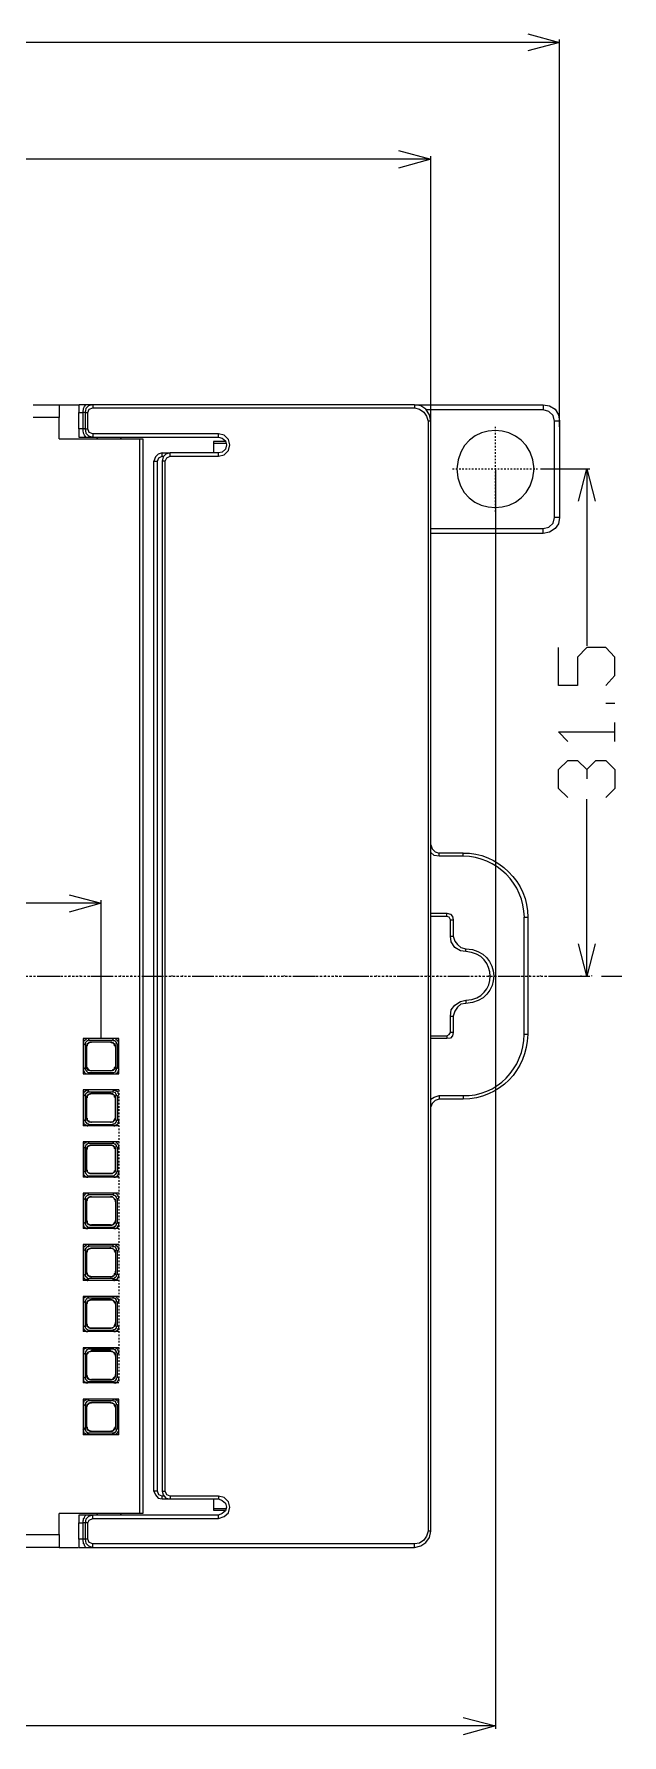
# Model space of a CAD drawing. Header units: millimetres. Extents: x 119 to 713, y -184 to 236.
# Drawn here: x 376.8 to 413.4, y 7.6 to 113.4 of the extents above; entities that cross this region are included whole.
import ezdxf

# ---------------------------------------------------------------- set-up
doc = ezdxf.new("R2010")
doc.units = ezdxf.units.MM
doc.linetypes.add('PDF_IMPORT', pattern=[1, 0.8, -0.2])
doc.layers.add('PDF_几何图形', color=7, linetype='Continuous', true_color=0x231f20)

msp = doc.modelspace()

# ---------------------------------------------------------------- linework, layer by layer
at = {"layer": 'PDF_几何图形', "color": 7, "lineweight": -3}
for points in [[(407.53, 113.36), (409.5, 112.83), (407.53, 112.31)], [(407.53, 112.83), (368.49, 112.83)], [(409.5, 112.83), (407.53, 112.83)], [(409.5, 88.94), (409.5, 113.01)], [(399.5, 106.11), (401.51, 105.58), (399.5, 105.01)], [(401.51, 88.2), (401.51, 105.76)], [(399.5, 105.58), (364.21, 105.58)], [(401.51, 105.58), (399.5, 105.58)], [(376.79, 90.3), (378.4, 90.3), (378.4, 89.51)], [(378.4, 90.3), (379.58, 90.3)], [(379.63, 90.3), (379.63, 89.82)], [(380.06, 90.3), (379.63, 90.3)], [(379.89, 89.82), (379.89, 89.95), (379.93, 89.99), (379.93, 90.08), (379.98, 90.21), (380.06, 90.3)], [(380.5, 90.3), (380.24, 90.25), (380.06, 90.08), (380.02, 89.82)], [(380.5, 90.3), (380.06, 90.3)], [(380.19, 89.82), (380.28, 90.04), (380.5, 90.12)], [(400.5, 90.3), (380.5, 90.3), (380.5, 90.12), (400.5, 90.12)], [(400.5, 90.3), (400.5, 90.12)], [(400.5, 90.3), (408.49, 90.3)], [(401.51, 89.29), (401.42, 89.69), (401.2, 90.04), (400.89, 90.25), (400.5, 90.3)], [(400.5, 90.12), (400.81, 90.04), (401.07, 89.86), (401.24, 89.6), (401.33, 89.29)], [(408.49, 90.3), (408.49, 89.99), (401.24, 89.99)], [(408.49, 90.3), (408.89, 90.25), (409.24, 90.04), (409.45, 89.69), (409.5, 89.29)], [(409.19, 89.29), (409.1, 89.64), (408.84, 89.9), (408.49, 89.99)], [(378.4, 89.51), (376.79, 89.51)], [(378.4, 88.2), (378.4, 89.51)], [(379.63, 88.81), (379.63, 89.82), (379.89, 89.82)], [(379.89, 88.81), (379.63, 88.81)], [(379.63, 88.81), (379.63, 88.29), (380.06, 88.29)], [(380.02, 89.82), (379.89, 89.82)], [(379.89, 88.81), (379.89, 89.82)], [(380.02, 88.81), (379.89, 88.81)], [(380.06, 88.29), (379.98, 88.42), (379.93, 88.55), (379.93, 88.59), (379.89, 88.68), (379.89, 88.81)], [(380.02, 89.82), (380.19, 89.82)], [(380.02, 89.82), (380.02, 88.81)], [(380.02, 88.81), (380.19, 88.81)], [(380.02, 88.81), (380.06, 88.55), (380.24, 88.38), (380.5, 88.29)], [(380.19, 88.81), (380.19, 89.82)], [(380.5, 88.51), (380.28, 88.59), (380.19, 88.81)], [(401.33, 89.29), (401.33, 20.29)], [(401.51, 89.29), (401.33, 89.29)], [(401.51, 20.29), (401.51, 89.29)], [(409.19, 83.31), (409.19, 89.29)], [(409.5, 89.29), (409.19, 89.29)], [(409.5, 89.29), (409.5, 83.31)], [(378.4, 88.2), (383.43, 88.2)], [(380.06, 88.29), (380.5, 88.29)], [(380.5, 88.51), (380.5, 88.29), (388.32, 88.29)], [(388.32, 88.51), (380.5, 88.51)], [(380.76, 88.29), (380.76, 88.2)], [(380.76, 88.2), (380.76, 88.29)], [(382.25, 88.2), (382.25, 88.29)], [(382.25, 88.29), (382.25, 88.2)], [(383.6, 88.2), (383.6, 87.59)], [(388.75, 88.03), (388.01, 88.03), (388.01, 87.33)], [(388.8, 87.9), (388.01, 87.9)], [(388.32, 88.29), (388.32, 88.51)], [(388.32, 87.11), (388.67, 87.2), (388.93, 87.46), (389.02, 87.81), (388.93, 88.16), (388.67, 88.42), (388.32, 88.51)], [(388.32, 88.29), (388.54, 88.24), (388.75, 88.07), (388.8, 87.81), (388.75, 87.55), (388.54, 87.37), (388.32, 87.33)], [(384.82, 87.33), (384.56, 87.24), (384.39, 87.07), (384.3, 86.8)], [(384.52, 22.78), (384.3, 22.78), (384.3, 86.8), (384.52, 86.8)], [(384.52, 86.8), (384.61, 87.02), (384.82, 87.11)], [(384.52, 22.78), (384.52, 86.8)], [(384.82, 87.11), (384.82, 87.33), (385.3, 87.33)], [(385.3, 87.33), (385.04, 87.24), (384.87, 87.07), (384.82, 86.8)], [(384.82, 87.11), (384.91, 87.11)], [(385, 86.8), (384.82, 86.8)], [(384.82, 22.78), (385, 22.78), (385, 86.8)], [(384.82, 86.8), (384.82, 22.78)], [(385, 86.8), (385.09, 87.02), (385.3, 87.11)], [(388.32, 87.33), (385.3, 87.33)], [(385.3, 87.11), (385.3, 87.33)], [(385.3, 87.11), (388.32, 87.11)], [(388.32, 87.11), (388.32, 87.33)], [(405.52, 86.24), (405.52, 8.02)], [(408.32, 86.32), (411.38, 86.32)], [(410.68, 84.31), (411.2, 86.32), (411.72, 84.31)], [(411.2, 86.32), (411.2, 84.31)], [(411.2, 84.31), (411.2, 75.32)], [(401.51, 82.61), (408.49, 82.61)], [(408.49, 82.61), (408.84, 82.7), (409.1, 82.96), (409.19, 83.31)], [(409.5, 83.31), (409.45, 82.92), (409.24, 82.61), (408.89, 82.39), (408.49, 82.31)], [(408.49, 82.31), (408.49, 82.61)], [(409.5, 83.31), (409.19, 83.31)], [(408.49, 82.31), (401.51, 82.31)], [(412.38, 72.87), (412.95, 73.48), (412.95, 74.62), (412.38, 75.23), (411.2, 75.23), (410.63, 74.62), (410.63, 72.87), (409.45, 72.87), (409.45, 75.23)], [(412.95, 71.74), (412.38, 71.74)], [(410.02, 69.38), (409.45, 69.99), (412.95, 69.99)], [(412.95, 69.38), (412.95, 70.56)], [(410.02, 65.89), (409.45, 66.45), (409.45, 67.63), (410.02, 68.2), (410.63, 68.2), (411.2, 67.63), (411.2, 67.06)], [(411.2, 67.63), (411.77, 68.2), (412.38, 68.2), (412.95, 67.63), (412.95, 66.45), (412.38, 65.89)], [(411.2, 56.8), (411.2, 65.8)], [(401.51, 62.96), (401.59, 62.7), (401.77, 62.52), (402.03, 62.44)], [(402.03, 62.26), (401.72, 62.3), (401.51, 62.48)], [(402.03, 62.26), (402.03, 62.43)], [(403.51, 62.26), (403.51, 62.43), (402.03, 62.43)], [(403.51, 62.26), (402.03, 62.26)], [(379.02, 59.34), (364.52, 59.34)], [(379.02, 59.86), (381.02, 59.34), (379.02, 58.77)], [(381.02, 59.34), (379.02, 59.34)], [(381.02, 50.95), (381.02, 59.51)], [(401.51, 58.72), (402.51, 58.72)], [(402.51, 58.51), (401.51, 58.51)], [(402.51, 58.51), (402.51, 58.72)], [(402.51, 58.72), (402.73, 58.64), (402.86, 58.51), (402.9, 58.29)], [(402.73, 58.29), (402.64, 58.46), (402.51, 58.51)], [(402.73, 57.28), (402.73, 58.29), (402.9, 58.29), (402.9, 57.28)], [(407.31, 51.17), (407.31, 58.46)], [(407.31, 58.46), (407.53, 58.46), (407.53, 51.17), (407.31, 51.17)], [(402.73, 57.28), (402.9, 57.28)], [(403.69, 56.32), (403.34, 56.37), (402.99, 56.58), (402.77, 56.93), (402.73, 57.28)], [(402.9, 57.28), (402.99, 56.98), (403.17, 56.76), (403.38, 56.58), (403.69, 56.5)], [(403.69, 56.32), (403.69, 56.5)], [(411.72, 56.8), (411.2, 54.79), (410.68, 56.8)], [(411.2, 54.79), (411.2, 56.8)], [(377.18, 54.79), (378.45, 54.79)], [(379.1, 54.79), (379.1, 54.84)], [(379.71, 54.79), (379.71, 54.84)], [(380.37, 54.79), (381.64, 54.79)], [(382.25, 54.79), (382.25, 54.84)], [(382.9, 54.79), (382.9, 54.84)], [(383.56, 54.79), (384.82, 54.79)], [(385.44, 54.79), (385.44, 54.84)], [(386.09, 54.79), (386.09, 54.84)], [(386.7, 54.79), (387.97, 54.79)], [(388.62, 54.79), (388.62, 54.84)], [(389.23, 54.79), (389.23, 54.84)], [(389.89, 54.79), (391.16, 54.79)], [(391.81, 54.79), (391.81, 54.84)], [(392.42, 54.79), (392.42, 54.84)], [(393.08, 54.79), (394.34, 54.79)], [(394.96, 54.79), (394.96, 54.84)], [(395.61, 54.79), (395.61, 54.84)], [(396.22, 54.79), (397.53, 54.79)], [(398.14, 54.79), (398.14, 54.84)], [(398.8, 54.79), (398.8, 54.84)], [(399.41, 54.79), (400.68, 54.79)], [(401.33, 54.79), (401.33, 54.84)], [(401.94, 54.79), (401.94, 54.84)], [(402.6, 54.79), (403.86, 54.79)], [(404.52, 54.79), (404.52, 54.84)], [(405.13, 54.79), (405.13, 54.84)], [(405.79, 54.79), (407.05, 54.79)], [(407.66, 54.79), (407.66, 54.84)], [(408.32, 54.79), (408.32, 54.84)], [(408.93, 54.79), (410.2, 54.79)], [(409.02, 54.79), (411.38, 54.79)], [(410.85, 54.79), (410.85, 54.84)], [(411.51, 54.79), (411.51, 54.84)], [(412.12, 54.79), (413.38, 54.79)], [(402.73, 52.3), (402.77, 52.7), (402.99, 53), (403.34, 53.22), (403.69, 53.31)], [(403.69, 53.09), (403.38, 53.05), (403.17, 52.87), (402.99, 52.61), (402.9, 52.3)], [(403.69, 53.31), (403.69, 53.09)], [(382.12, 50.91), (379.89, 50.91)], [(379.89, 50.91), (379.89, 48.72)], [(379.89, 48.72), (382.12, 48.72), (382.12, 50.91)], [(380.19, 50.91), (380.11, 50.91), (380.02, 50.82), (379.98, 50.82), (379.98, 50.78), (379.93, 50.78), (379.93, 50.69), (379.89, 50.64), (379.89, 50.6)], [(380.28, 50.82), (380.24, 50.82), (380.19, 50.78), (380.15, 50.78), (380.11, 50.73)], [(380.19, 50.91), (380.28, 50.82), (381.72, 50.82)], [(381.72, 50.82), (381.81, 50.91)], [(382.03, 50.51), (382.03, 50.56), (381.98, 50.56), (381.98, 50.69), (381.94, 50.69), (381.94, 50.73), (381.9, 50.73), (381.85, 50.78), (381.81, 50.78), (381.77, 50.82), (381.72, 50.82)], [(382.12, 50.6), (382.12, 50.69), (382.07, 50.69), (382.07, 50.78), (382.03, 50.78), (382.03, 50.82), (381.98, 50.82), (381.98, 50.86), (381.94, 50.86), (381.9, 50.91), (381.81, 50.91)], [(401.51, 51.08), (402.51, 51.08), (402.51, 50.91)], [(402.51, 50.91), (401.51, 50.91)], [(402.9, 51.3), (402.86, 51.08), (402.73, 50.95), (402.51, 50.91)], [(402.51, 51.08), (402.64, 51.17), (402.73, 51.3)], [(380.02, 50.51), (379.89, 50.6)], [(380.02, 50.51), (380.02, 49.12)], [(380.11, 50.38), (380.11, 50.43)], [(380.11, 50.38), (380.11, 49.2)], [(380.11, 49.2), (380.11, 50.38)], [(380.41, 50.69), (380.41, 50.73)], [(381.59, 50.69), (380.41, 50.69)], [(381.59, 50.69), (380.41, 50.69)], [(381.9, 50.38), (381.9, 50.47), (381.85, 50.47), (381.85, 50.56), (381.81, 50.56), (381.81, 50.6), (381.77, 50.6), (381.77, 50.64), (381.72, 50.64), (381.68, 50.69), (381.59, 50.69)], [(381.59, 50.69), (381.72, 50.69), (381.77, 50.64), (381.81, 50.64), (381.81, 50.6), (381.85, 50.6), (381.85, 50.56), (381.9, 50.51), (381.9, 50.38)], [(381.9, 50.38), (381.9, 49.2)], [(381.9, 50.38), (381.9, 49.2)], [(382.03, 49.12), (382.03, 50.51), (382.12, 50.6)], [(379.89, 48.99), (380.02, 49.12)], [(379.89, 48.99), (379.93, 48.94), (379.93, 48.9), (379.98, 48.85), (379.98, 48.81), (380.02, 48.77), (380.11, 48.72), (380.19, 48.72)], [(380.02, 49.12), (380.02, 48.99), (380.19, 48.81), (380.28, 48.81)], [(380.11, 49.2), (380.11, 49.16), (380.19, 49.07), (380.19, 48.99), (380.24, 48.99), (380.33, 48.94), (380.37, 48.94), (380.41, 48.9)], [(380.41, 48.9), (380.33, 48.9), (380.28, 48.94), (380.24, 48.94), (380.11, 49.07), (380.11, 49.2)], [(380.19, 48.72), (380.28, 48.81), (381.72, 48.81)], [(381.59, 48.9), (380.41, 48.9)], [(381.59, 48.9), (380.41, 48.9)], [(381.59, 48.9), (381.64, 48.94), (381.72, 48.94), (381.77, 48.99), (381.81, 48.99), (381.85, 49.07), (381.85, 49.12), (381.9, 49.16), (381.9, 49.2)], [(381.9, 49.2), (381.9, 49.07), (381.77, 48.94), (381.72, 48.94), (381.68, 48.9), (381.59, 48.9)], [(381.59, 48.9), (381.59, 48.94)], [(381.72, 48.81), (381.81, 48.81), (381.9, 48.85), (381.94, 48.9), (381.94, 48.94), (381.98, 48.99), (381.98, 49.03), (382.03, 49.12)], [(381.81, 48.72), (381.72, 48.81)], [(381.81, 48.72), (381.94, 48.72), (382.07, 48.85), (382.07, 48.9), (382.12, 48.94), (382.12, 48.99)], [(382.03, 49.12), (382.12, 48.99)], [(382.12, 47.72), (379.89, 47.72)], [(379.89, 47.72), (379.89, 45.49)], [(380.19, 47.72), (380.15, 47.72), (380.15, 47.68), (380.06, 47.68), (380.02, 47.63), (379.98, 47.63), (379.98, 47.59), (379.93, 47.54), (379.93, 47.46), (379.89, 47.46), (379.89, 47.41)], [(380.28, 47.59), (380.15, 47.59), (380.15, 47.54), (380.11, 47.54), (380.11, 47.5), (380.06, 47.5), (380.06, 47.46), (380.02, 47.46), (380.02, 47.33)], [(381.72, 47.59), (380.28, 47.59), (380.19, 47.72)], [(381.72, 47.59), (381.81, 47.72)], [(382.03, 47.33), (381.98, 47.37), (381.98, 47.41), (381.94, 47.46), (381.94, 47.5), (381.9, 47.54), (381.81, 47.59), (381.72, 47.59)], [(382.12, 47.41), (382.12, 47.46), (382.07, 47.5), (382.07, 47.59), (382.03, 47.63), (381.98, 47.63), (381.94, 47.68), (381.85, 47.68), (381.81, 47.72)], [(380.02, 47.33), (379.89, 47.41)], [(380.02, 47.33), (380.02, 45.88)], [(380.11, 47.19), (380.11, 47.24)], [(380.11, 46.02), (380.11, 47.19), (380.11, 46.02)], [(381.59, 47.5), (380.41, 47.5), (381.59, 47.5)], [(381.59, 47.5), (381.59, 47.54)], [(381.9, 47.19), (381.9, 47.24)], [(381.9, 47.19), (381.9, 46.02), (381.9, 47.19)], [(382.12, 47.41), (382.03, 47.33)], [(382.03, 47.33), (382.03, 45.88)], [(401.51, 47.15), (401.72, 47.28), (402.03, 47.37)], [(402.03, 47.15), (401.77, 47.06), (401.59, 46.89), (401.51, 46.67)], [(402.03, 47.37), (402.03, 47.15)], [(402.03, 47.37), (403.51, 47.37)], [(403.51, 47.15), (402.03, 47.15)], [(403.51, 47.37), (403.51, 47.15)], [(379.89, 45.8), (380.02, 45.88)], [(379.89, 45.8), (379.89, 45.75), (379.93, 45.75), (379.93, 45.62), (379.98, 45.62), (379.98, 45.58), (380.02, 45.58), (380.06, 45.53), (380.11, 45.53), (380.15, 45.49), (380.19, 45.49)], [(382.12, 45.49), (379.89, 45.49)], [(380.02, 45.88), (380.02, 45.75), (380.06, 45.75), (380.06, 45.71), (380.15, 45.62), (380.24, 45.62), (380.28, 45.58)], [(380.11, 46.02), (380.11, 45.97), (380.15, 45.97), (380.15, 45.84), (380.19, 45.84), (380.19, 45.8), (380.24, 45.8), (380.28, 45.75), (380.33, 45.75), (380.37, 45.71), (380.41, 45.71)], [(380.41, 45.71), (380.28, 45.71), (380.19, 45.8), (380.15, 45.8), (380.15, 45.88), (380.11, 45.88), (380.11, 46.02)], [(380.19, 45.49), (380.28, 45.58), (381.72, 45.58)], [(380.41, 45.71), (380.41, 45.75)], [(381.59, 45.71), (380.41, 45.71)], [(381.59, 45.71), (380.41, 45.71)], [(381.59, 45.71), (381.59, 45.75)], [(381.72, 45.58), (381.77, 45.62), (381.85, 45.62), (381.9, 45.67), (381.94, 45.67), (381.94, 45.71), (381.98, 45.75), (381.98, 45.84), (382.03, 45.84), (382.03, 45.88)], [(381.81, 45.49), (381.72, 45.58)], [(381.81, 45.49), (381.85, 45.49), (381.9, 45.53), (381.98, 45.53), (381.98, 45.58), (382.03, 45.58), (382.03, 45.62), (382.07, 45.62), (382.07, 45.71), (382.12, 45.75), (382.12, 45.8)], [(382.03, 45.88), (382.12, 45.8)], [(382.12, 44.49), (379.89, 44.49)], [(379.89, 44.49), (379.89, 42.3)], [(380.19, 44.49), (380.06, 44.49), (380.06, 44.44), (380.02, 44.44), (379.93, 44.36), (379.93, 44.27), (379.89, 44.23), (379.89, 44.18)], [(380.15, 44.49), (380.15, 44.53)], [(380.19, 44.49), (380.28, 44.4)], [(381.72, 44.4), (381.81, 44.49)], [(380.02, 44.09), (379.89, 44.18)], [(379.89, 42.61), (380.02, 42.7), (380.02, 44.09)], [(380.28, 44.4), (380.19, 44.4), (380.15, 44.36), (380.11, 44.36), (380.11, 44.31), (380.06, 44.31), (380.06, 44.27), (380.02, 44.23), (380.02, 44.09)], [(380.11, 44.01), (380.11, 44.09), (380.15, 44.14), (380.15, 44.18), (380.19, 44.23), (380.24, 44.23), (380.24, 44.27), (380.33, 44.27), (380.33, 44.31), (380.41, 44.31)], [(380.41, 44.27), (380.28, 44.27), (380.28, 44.23), (380.24, 44.23), (380.15, 44.14), (380.15, 44.05), (380.11, 44.01), (380.11, 43.96)], [(380.11, 42.83), (380.11, 42.78), (380.11, 44.01), (380.11, 43.96)], [(380.11, 43.96), (380.11, 42.83)], [(381.72, 44.4), (380.28, 44.4)], [(381.59, 44.31), (381.68, 44.31), (381.72, 44.27), (381.77, 44.27), (381.81, 44.23), (381.85, 44.18), (381.9, 44.09), (381.9, 44.01)], [(381.9, 43.96), (381.9, 44.05), (381.85, 44.09), (381.85, 44.14), (381.77, 44.23), (381.72, 44.27), (381.59, 44.27)], [(382.03, 44.09), (382.03, 44.14), (381.98, 44.18), (381.98, 44.27), (381.9, 44.36), (381.85, 44.36), (381.81, 44.4), (381.72, 44.4)], [(382.12, 44.18), (382.12, 44.27), (382.07, 44.31), (382.07, 44.36), (382.03, 44.4)], [(382.12, 44.18), (382.03, 44.09)], [(382.03, 44.09), (382.03, 42.7)], [(379.89, 42.61), (379.89, 42.57), (379.93, 42.52), (379.93, 42.43), (379.98, 42.43), (379.98, 42.39), (380.02, 42.35), (380.06, 42.35), (380.11, 42.3), (380.19, 42.3)], [(382.12, 42.3), (379.89, 42.3)], [(380.02, 42.7), (380.02, 42.57), (380.19, 42.39), (380.28, 42.39)], [(380.11, 42.83), (380.11, 42.78), (380.15, 42.74), (380.15, 42.65), (380.19, 42.61), (380.24, 42.57), (380.28, 42.57), (380.33, 42.52), (380.41, 42.52)], [(380.41, 42.52), (380.28, 42.52), (380.19, 42.61), (380.15, 42.61), (380.15, 42.65), (380.11, 42.7), (380.11, 42.78)], [(380.19, 42.3), (380.28, 42.39), (381.72, 42.39)], [(381.59, 42.52), (380.41, 42.52), (381.59, 42.52)], [(381.59, 42.52), (381.72, 42.52), (381.81, 42.61), (381.85, 42.65), (381.85, 42.7), (381.9, 42.74), (381.9, 42.83)], [(381.9, 42.78), (381.9, 42.65), (381.85, 42.65), (381.85, 42.61), (381.81, 42.61), (381.81, 42.57), (381.77, 42.57), (381.72, 42.52), (381.59, 42.52)], [(381.72, 42.39), (381.81, 42.39), (381.9, 42.48), (381.94, 42.48), (381.94, 42.52), (381.98, 42.52), (381.98, 42.61), (382.03, 42.65), (382.03, 42.7)], [(381.81, 42.3), (381.72, 42.39)], [(381.81, 42.3), (381.9, 42.3), (381.94, 42.35), (381.98, 42.35), (382.03, 42.39), (382.03, 42.43), (382.07, 42.43), (382.07, 42.52), (382.12, 42.52), (382.12, 42.61)], [(381.99, 42.35), (382.12, 42.35)], [(382.03, 42.7), (382.12, 42.61)], [(382.12, 41.3), (379.89, 41.3)], [(379.89, 41.3), (379.89, 39.11)], [(380.19, 41.3), (380.11, 41.3), (380.06, 41.26), (380.02, 41.26), (379.98, 41.21), (379.98, 41.17), (379.93, 41.17), (379.93, 41.08), (379.89, 41.04), (379.89, 40.99)], [(381.81, 41.3), (381.72, 41.21), (380.28, 41.21), (380.19, 41.3)], [(382.12, 40.99), (382.12, 41.08), (382.07, 41.08), (382.07, 41.17), (382.03, 41.17), (382.03, 41.21), (381.98, 41.26), (381.94, 41.26), (381.9, 41.3), (381.81, 41.3)], [(379.89, 40.99), (380.02, 40.91), (380.02, 39.51)], [(380.28, 41.21), (380.24, 41.21), (380.19, 41.17), (380.15, 41.17), (380.11, 41.12)], [(380.41, 41.08), (380.33, 41.08), (380.28, 41.04), (380.24, 41.04), (380.19, 40.99), (380.19, 40.95), (380.15, 40.95), (380.15, 40.86), (380.11, 40.82), (380.11, 40.77)], [(380.11, 40.82), (380.11, 40.91), (380.15, 40.95), (380.15, 40.99), (380.19, 40.99), (380.28, 41.08), (380.41, 41.08)], [(380.11, 40.78), (380.11, 40.82)], [(380.11, 40.82), (380.11, 39.6)], [(380.11, 40.78), (380.11, 39.6)], [(380.41, 41.08), (381.59, 41.08)], [(380.41, 41.08), (381.59, 41.08)], [(381.9, 40.77), (381.9, 40.86), (381.85, 40.91), (381.85, 40.95), (381.81, 40.99), (381.72, 41.08), (381.59, 41.08)], [(381.59, 41.08), (381.72, 41.08), (381.81, 40.99), (381.85, 40.95), (381.9, 40.91), (381.9, 40.82)], [(382.03, 40.91), (382.03, 40.95), (381.98, 40.99), (381.98, 41.08), (381.94, 41.08), (381.94, 41.12), (381.9, 41.12), (381.85, 41.17), (381.81, 41.17), (381.77, 41.21), (381.72, 41.21)], [(381.9, 40.82), (381.9, 40.78)], [(381.9, 40.82), (381.9, 39.6)], [(381.9, 40.78), (381.9, 39.6)], [(382.12, 39.42), (382.03, 39.51), (382.03, 40.91), (382.12, 40.99)], [(379.89, 39.42), (380.02, 39.51)], [(379.89, 39.42), (379.89, 39.38), (379.93, 39.33), (379.93, 39.25), (380.02, 39.16), (380.06, 39.16), (380.06, 39.12), (380.19, 39.12)], [(380.02, 39.51), (380.02, 39.38), (380.06, 39.33), (380.06, 39.29), (380.11, 39.29), (380.11, 39.25), (380.15, 39.25), (380.15, 39.2), (380.28, 39.2)], [(380.11, 39.6), (380.11, 39.64)], [(380.11, 39.6), (380.15, 39.55), (380.15, 39.46), (380.24, 39.38), (380.28, 39.38), (380.28, 39.33), (380.41, 39.33)], [(380.41, 39.29), (380.33, 39.29), (380.33, 39.33), (380.24, 39.33), (380.24, 39.38), (380.19, 39.38), (380.15, 39.42), (380.15, 39.46), (380.11, 39.51), (380.11, 39.6)], [(380.19, 39.11), (380.28, 39.2), (381.72, 39.2)], [(381.59, 39.33), (380.41, 39.33)], [(380.41, 39.33), (380.41, 39.29)], [(381.59, 39.33), (381.59, 39.29), (380.41, 39.29)], [(381.59, 39.33), (381.72, 39.33), (381.77, 39.38), (381.85, 39.46), (381.85, 39.51), (381.9, 39.55), (381.9, 39.6)], [(381.81, 39.38), (381.77, 39.33), (381.72, 39.33), (381.68, 39.29), (381.59, 39.29)], [(381.72, 39.2), (381.85, 39.2), (381.85, 39.25), (381.9, 39.25), (381.98, 39.33), (381.98, 39.42), (382.03, 39.46), (382.03, 39.51)], [(381.81, 39.11), (381.72, 39.2)], [(382.03, 39.2), (382.07, 39.25), (382.07, 39.29), (382.12, 39.33), (382.12, 39.42)], [(382.12, 39.29), (382.07, 39.29)], [(382.12, 39.11), (379.89, 39.11)], [(379.89, 38.11), (379.89, 35.88)], [(382.12, 38.11), (379.89, 38.11)], [(380.19, 38.11), (380.15, 38.11), (380.11, 38.07), (380.06, 38.07), (380.02, 38.02), (379.98, 38.02), (379.98, 37.98), (379.93, 37.98), (379.93, 37.85), (379.89, 37.85), (379.89, 37.81)], [(380.19, 38.11), (380.28, 38.02)], [(381.72, 38.02), (381.81, 38.11)], [(382.12, 37.81), (382.12, 37.85), (382.07, 37.89), (382.07, 37.98), (382.03, 37.98), (382.03, 38.02), (381.98, 38.02), (381.98, 38.07), (381.9, 38.07), (381.85, 38.11), (381.81, 38.11)], [(380.02, 37.72), (379.89, 37.81)], [(380.28, 38.02), (380.24, 37.98), (380.15, 37.98), (380.06, 37.89), (380.06, 37.85), (380.02, 37.85), (380.02, 37.72)], [(380.02, 37.72), (380.02, 36.28)], [(380.41, 37.89), (380.37, 37.89), (380.33, 37.85), (380.28, 37.85), (380.24, 37.81), (380.19, 37.81), (380.19, 37.76), (380.15, 37.76), (380.15, 37.63), (380.11, 37.63), (380.11, 37.59)], [(380.11, 37.59), (380.11, 37.72), (380.15, 37.72), (380.15, 37.81), (380.19, 37.81), (380.24, 37.85), (380.28, 37.85), (380.33, 37.89), (380.41, 37.89)], [(380.11, 36.41), (380.11, 37.59), (380.11, 36.41)], [(381.72, 38.02), (380.28, 38.02)], [(381.59, 37.89), (380.41, 37.89)], [(380.41, 37.89), (381.59, 37.89)], [(381.59, 37.89), (381.59, 37.94)], [(382.03, 37.72), (381.98, 37.76), (381.98, 37.85), (381.94, 37.89), (381.94, 37.94), (381.9, 37.94), (381.85, 37.98), (381.77, 37.98), (381.72, 38.02)], [(381.9, 37.59), (381.9, 37.63)], [(381.9, 37.59), (381.9, 36.41)], [(381.9, 37.59), (381.9, 36.41)], [(382.12, 36.19), (382.03, 36.28), (382.03, 37.72), (382.12, 37.81)], [(379.89, 36.19), (380.02, 36.28)], [(379.89, 36.19), (379.89, 36.15), (379.93, 36.15), (379.93, 36.06), (379.98, 36.01), (379.98, 35.97), (380.02, 35.97), (380.06, 35.93), (380.15, 35.93), (380.15, 35.88), (380.19, 35.88)], [(380.02, 36.28), (380.02, 36.15), (380.06, 36.15), (380.06, 36.1), (380.11, 36.1), (380.11, 36.06), (380.15, 36.06), (380.15, 36.01), (380.28, 36.01)], [(380.11, 36.41), (380.11, 36.45)], [(380.19, 35.88), (380.28, 36.02), (381.72, 36.02)], [(380.41, 36.1), (380.41, 36.15)], [(381.59, 36.1), (380.41, 36.1)], [(381.59, 36.1), (380.41, 36.1)], [(381.59, 36.1), (381.64, 36.1), (381.72, 36.15), (381.77, 36.15), (381.85, 36.23), (381.85, 36.32), (381.9, 36.36), (381.9, 36.41)], [(381.9, 36.41), (381.9, 36.28), (381.81, 36.19), (381.81, 36.15), (381.72, 36.15), (381.72, 36.1), (381.59, 36.1)], [(381.72, 36.01), (381.85, 36.01), (381.85, 36.06), (381.9, 36.06), (381.94, 36.1), (381.98, 36.15), (381.98, 36.23), (382.03, 36.28)], [(381.81, 35.88), (381.72, 36.02)], [(381.81, 35.88), (381.85, 35.88), (381.85, 35.93), (381.98, 35.93), (381.98, 35.97), (382.03, 35.97), (382.03, 36.01), (382.07, 36.06), (382.07, 36.1), (382.12, 36.15), (382.12, 36.19)], [(381.9, 36.41), (381.9, 36.45)], [(382.12, 35.88), (379.89, 35.88)], [(382.12, 34.88), (379.89, 34.88)], [(379.89, 34.88), (379.89, 32.7)], [(380.19, 34.88), (380.06, 34.88), (380.06, 34.84), (380.02, 34.84), (379.93, 34.75), (379.93, 34.66), (379.89, 34.62)], [(379.89, 34.62), (380.02, 34.49), (380.02, 33.09)], [(380.28, 34.79), (380.15, 34.79), (380.15, 34.75), (380.11, 34.75), (380.11, 34.7), (380.06, 34.7), (380.06, 34.66), (380.02, 34.62), (380.02, 34.49)], [(380.11, 34.4), (380.11, 34.49), (380.15, 34.53), (380.15, 34.57), (380.19, 34.62), (380.24, 34.62), (380.24, 34.66), (380.33, 34.66), (380.33, 34.7), (380.41, 34.7)], [(380.41, 34.66), (380.28, 34.66), (380.28, 34.62), (380.24, 34.62), (380.15, 34.53), (380.15, 34.44), (380.11, 34.4)], [(380.11, 34.4), (380.11, 34.44)], [(380.11, 34.4), (380.11, 33.22)], [(380.11, 33.22), (380.11, 34.4)], [(381.72, 34.79), (380.28, 34.79), (380.19, 34.88)], [(380.41, 34.7), (380.41, 34.66)], [(381.59, 34.66), (381.59, 34.7), (380.41, 34.7)], [(381.59, 34.66), (380.41, 34.66)], [(381.59, 34.7), (381.68, 34.7), (381.72, 34.66), (381.77, 34.66), (381.81, 34.62)], [(381.9, 34.4), (381.9, 34.44), (381.85, 34.49), (381.85, 34.53), (381.72, 34.66), (381.59, 34.66)], [(381.72, 34.79), (381.81, 34.88)], [(382.03, 34.49), (382.03, 34.53), (381.98, 34.57), (381.98, 34.66), (381.9, 34.75), (381.85, 34.75), (381.85, 34.79), (381.72, 34.79)], [(381.9, 34.4), (381.9, 33.22)], [(381.9, 34.4), (381.9, 33.22)], [(382.12, 34.62), (382.12, 34.66), (382.07, 34.7), (382.07, 34.75), (382.03, 34.79)], [(382.12, 34.62), (382.03, 34.49)], [(382.12, 33), (382.03, 33.09), (382.03, 34.49)], [(379.89, 33), (380.02, 33.09)], [(379.89, 33), (379.89, 32.96), (379.93, 32.91), (379.93, 32.83), (379.98, 32.83), (379.98, 32.78), (380.02, 32.78), (380.11, 32.7), (380.19, 32.7)], [(380.02, 33.09), (380.02, 32.96), (380.06, 32.91)], [(380.11, 33.22), (380.11, 33.18), (380.15, 33.13), (380.15, 33.04), (380.19, 33.04), (380.19, 33), (380.24, 33), (380.33, 32.91), (380.41, 32.91)], [(380.41, 32.91), (380.28, 32.91), (380.19, 33), (380.15, 33), (380.15, 33.09), (380.11, 33.09), (380.11, 33.22)], [(380.28, 32.78), (380.19, 32.7)], [(381.81, 32.7), (381.72, 32.78), (380.28, 32.78)], [(381.59, 32.91), (380.41, 32.91), (381.59, 32.91)], [(381.59, 32.91), (381.59, 32.96)], [(381.72, 32.78), (381.77, 32.78), (381.81, 32.83), (381.85, 32.83), (381.9, 32.87), (381.94, 32.87), (381.94, 32.91), (381.98, 32.91), (381.98, 33.04), (382.03, 33.04), (382.03, 33.09)], [(381.81, 32.7), (381.9, 32.7), (381.94, 32.74), (381.98, 32.74), (381.98, 32.78), (382.03, 32.78), (382.03, 32.83), (382.07, 32.83), (382.07, 32.91), (382.12, 32.91), (382.12, 33)], [(381.9, 33.22), (381.9, 33.26)], [(382.12, 32.7), (379.89, 32.7)], [(379.89, 31.69), (379.89, 29.51)], [(382.12, 31.69), (379.89, 31.69)], [(380.19, 31.69), (380.11, 31.69), (380.06, 31.65), (380.02, 31.65), (379.93, 31.56), (379.93, 31.47), (379.89, 31.43), (379.89, 31.39)], [(379.89, 31.39), (380.02, 31.3), (380.02, 29.9)], [(380.28, 31.6), (380.19, 31.6), (380.15, 31.56), (380.11, 31.56), (380.11, 31.52), (380.02, 31.43), (380.02, 31.3)], [(380.11, 31.21), (380.11, 31.3), (380.15, 31.39), (380.19, 31.43), (380.24, 31.43), (380.28, 31.47), (380.33, 31.47), (380.41, 31.52)], [(380.41, 31.47), (380.33, 31.47), (380.24, 31.43), (380.19, 31.39), (380.19, 31.34), (380.11, 31.25), (380.11, 31.17)], [(380.19, 31.69), (380.28, 31.6)], [(381.72, 31.6), (380.28, 31.6)], [(380.41, 31.52), (380.41, 31.47)], [(381.59, 31.52), (380.41, 31.52)], [(381.59, 31.47), (380.41, 31.47)], [(381.59, 31.47), (381.59, 31.52)], [(381.59, 31.52), (381.68, 31.47), (381.72, 31.47), (381.77, 31.43), (381.81, 31.43), (381.85, 31.39), (381.9, 31.3), (381.9, 31.21)], [(381.9, 31.17), (381.9, 31.25), (381.85, 31.3), (381.85, 31.34), (381.72, 31.47), (381.59, 31.47)], [(381.72, 31.6), (381.81, 31.69)], [(382.03, 31.3), (382.03, 31.34), (381.98, 31.39), (381.98, 31.47), (381.94, 31.47), (381.94, 31.52), (381.9, 31.56), (381.85, 31.56), (381.81, 31.6), (381.72, 31.6)], [(382.12, 31.39), (382.12, 31.47), (382.07, 31.52), (382.07, 31.56), (381.98, 31.65), (381.94, 31.65), (381.9, 31.69), (381.81, 31.69)], [(381.9, 31.21), (381.9, 31.17)], [(381.9, 31.21), (381.9, 29.99), (381.9, 30.03)], [(381.9, 31.17), (381.9, 30.03)], [(382.12, 31.39), (382.03, 31.3)], [(382.12, 29.81), (382.03, 29.9), (382.03, 31.3)], [(379.89, 29.81), (380.02, 29.9)], [(379.89, 29.81), (379.89, 29.77), (379.93, 29.73), (379.93, 29.64), (380.02, 29.55), (380.06, 29.55), (380.06, 29.51), (380.19, 29.51)], [(380.02, 29.9), (380.02, 29.77), (380.11, 29.68), (380.11, 29.64), (380.15, 29.64), (380.19, 29.6), (380.28, 29.6)], [(380.11, 30.03), (380.11, 29.99), (380.15, 29.94), (380.15, 29.86), (380.24, 29.77), (380.28, 29.77), (380.28, 29.73), (380.41, 29.73)], [(380.41, 29.68), (380.37, 29.68), (380.33, 29.73), (380.24, 29.73), (380.24, 29.77), (380.19, 29.77), (380.15, 29.81), (380.15, 29.86), (380.11, 29.9), (380.11, 29.99)], [(381.59, 29.73), (380.41, 29.73)], [(380.41, 29.73), (380.41, 29.68)], [(381.59, 29.68), (380.41, 29.68)], [(381.59, 29.73), (381.72, 29.73), (381.85, 29.86), (381.85, 29.9), (381.9, 29.94), (381.9, 30.03)], [(381.9, 29.99), (381.9, 29.86), (381.85, 29.86), (381.85, 29.81), (381.77, 29.73), (381.68, 29.73), (381.64, 29.68), (381.59, 29.68)], [(381.59, 29.68), (381.59, 29.73)], [(381.72, 29.6), (381.81, 29.6), (381.85, 29.64), (381.9, 29.64), (381.94, 29.68), (381.94, 29.73), (381.98, 29.73), (381.98, 29.81), (382.03, 29.86), (382.03, 29.9)], [(382.03, 29.6), (382.07, 29.64), (382.07, 29.68), (382.12, 29.73), (382.12, 29.81)], [(382.12, 29.51), (379.89, 29.51)], [(380.19, 29.51), (380.28, 29.59), (381.72, 29.59)], [(381.81, 29.51), (381.72, 29.59)], [(379.89, 28.5), (379.89, 26.28)], [(382.12, 26.28), (382.12, 28.5), (379.89, 28.5)], [(380.19, 28.5), (380.15, 28.5), (380.11, 28.46), (380.06, 28.46), (380.02, 28.42), (379.98, 28.42), (379.98, 28.37), (379.93, 28.37), (379.93, 28.28), (379.89, 28.24), (379.89, 28.2)], [(379.89, 28.2), (380.02, 28.11), (380.02, 26.71)], [(380.28, 28.42), (380.24, 28.42), (380.19, 28.37), (380.15, 28.37), (380.06, 28.28), (380.06, 28.24), (380.02, 28.24), (380.02, 28.11)], [(380.41, 28.28), (380.33, 28.28), (380.24, 28.2), (380.19, 28.2), (380.19, 28.15), (380.15, 28.15), (380.15, 28.07), (380.11, 28.02), (380.11, 27.98)], [(380.11, 27.98), (380.11, 28.11), (380.15, 28.11), (380.15, 28.2), (380.19, 28.2), (380.28, 28.28), (380.41, 28.28)], [(380.11, 27.98), (380.11, 26.8)], [(380.11, 26.8), (380.11, 27.98)], [(380.19, 28.5), (380.28, 28.42), (381.72, 28.42)], [(381.59, 28.29), (380.41, 28.29)], [(380.41, 28.29), (381.59, 28.29)], [(381.59, 28.29), (381.59, 28.33)], [(381.9, 27.98), (381.9, 28.02), (381.85, 28.11), (381.85, 28.15), (381.77, 28.24), (381.72, 28.24), (381.64, 28.28), (381.59, 28.28)], [(381.59, 28.28), (381.72, 28.28), (381.77, 28.24), (381.81, 28.24), (381.81, 28.2), (381.85, 28.2), (381.85, 28.15), (381.9, 28.11), (381.9, 27.98)], [(381.72, 28.42), (381.81, 28.5)], [(382.03, 28.11), (382.03, 28.15), (381.98, 28.15), (381.98, 28.24), (381.94, 28.28), (381.94, 28.33), (381.9, 28.33), (381.85, 28.37), (381.81, 28.37), (381.77, 28.42), (381.72, 28.42)], [(382.12, 28.2), (382.12, 28.28), (382.07, 28.28), (382.07, 28.37), (382.03, 28.37), (382.03, 28.42), (381.98, 28.42), (381.98, 28.46), (381.9, 28.46), (381.85, 28.5), (381.81, 28.5)], [(381.9, 27.98), (381.9, 28.02)], [(381.9, 27.98), (381.9, 26.8)], [(381.9, 27.98), (381.9, 26.8)], [(382.12, 28.2), (382.03, 28.11)], [(382.12, 26.58), (382.03, 26.71), (382.03, 28.11)], [(379.89, 26.58), (380.02, 26.71)], [(379.89, 26.58), (379.93, 26.54), (379.93, 26.45), (380.02, 26.36), (380.06, 26.36), (380.06, 26.32), (380.15, 26.32), (380.19, 26.28)], [(380.02, 26.71), (380.02, 26.58), (380.06, 26.54), (380.06, 26.49), (380.11, 26.49), (380.11, 26.45), (380.15, 26.45), (380.15, 26.41), (380.28, 26.41)], [(380.11, 26.8), (380.15, 26.76), (380.15, 26.67), (380.19, 26.63), (380.19, 26.58), (380.28, 26.58), (380.28, 26.54), (380.37, 26.54), (380.41, 26.49)], [(380.41, 26.49), (380.33, 26.49), (380.28, 26.54), (380.24, 26.54), (380.24, 26.58), (380.19, 26.58), (380.15, 26.63), (380.15, 26.67), (380.11, 26.71), (380.11, 26.8)], [(381.59, 26.49), (380.41, 26.49)], [(381.59, 26.49), (380.41, 26.49)], [(381.59, 26.49), (381.64, 26.54), (381.72, 26.54), (381.77, 26.58), (381.81, 26.58), (381.81, 26.63), (381.85, 26.67), (381.85, 26.71), (381.9, 26.76), (381.9, 26.8)], [(381.9, 26.8), (381.9, 26.67), (381.77, 26.54), (381.72, 26.54), (381.72, 26.49), (381.59, 26.49)], [(381.72, 26.41), (381.85, 26.41), (381.85, 26.45), (381.9, 26.45), (381.98, 26.54), (381.98, 26.63), (382.03, 26.67), (382.03, 26.71)], [(382.12, 26.28), (379.89, 26.28)], [(380.19, 26.28), (380.28, 26.41), (381.72, 26.41)], [(381.81, 26.28), (381.72, 26.41)], [(381.81, 26.28), (381.85, 26.32), (381.94, 26.32), (381.98, 26.36)], [(384.3, 22.78), (384.39, 22.56), (384.56, 22.35), (384.82, 22.3)], [(384.82, 22.48), (384.61, 22.56), (384.52, 22.78)], [(384.82, 22.78), (384.87, 22.56), (385.04, 22.35), (385.3, 22.3)], [(384.91, 22.48), (384.82, 22.48)], [(384.82, 22.3), (384.82, 22.48)], [(384.82, 22.3), (385.3, 22.3)], [(385.3, 22.48), (385.09, 22.56), (385, 22.78)], [(388.32, 22.48), (385.3, 22.48)], [(385.3, 22.48), (385.3, 22.3)], [(385.3, 22.3), (388.32, 22.3)], [(388.01, 22.3), (388.01, 21.6), (388.75, 21.6)], [(388.32, 22.48), (388.32, 22.3)], [(388.32, 21.08), (388.67, 21.21), (388.93, 21.43), (389.02, 21.78), (388.93, 22.13), (388.67, 22.39), (388.32, 22.48)], [(388.32, 22.3), (388.54, 22.21), (388.75, 22.04), (388.8, 21.78), (388.75, 21.56), (388.54, 21.39), (388.32, 21.3)], [(383.43, 21.39), (378.4, 21.39)], [(378.4, 20.08), (378.4, 21.39)], [(379.63, 21.3), (379.63, 20.82)], [(380.06, 21.3), (379.63, 21.3)], [(379.89, 20.82), (379.89, 20.95), (379.93, 20.99), (379.93, 21.08), (379.98, 21.12), (379.98, 21.17), (380.02, 21.25), (380.06, 21.3)], [(380.5, 21.3), (380.24, 21.21), (380.06, 21.04), (380.02, 20.82)], [(380.5, 21.3), (380.06, 21.3)], [(380.5, 21.08), (388.32, 21.08), (388.32, 21.3), (380.5, 21.3)], [(380.5, 21.08), (380.5, 21.3)], [(380.76, 21.39), (380.76, 21.3)], [(380.76, 21.3), (380.76, 21.39)], [(382.25, 21.3), (382.25, 21.39)], [(382.25, 21.39), (382.25, 21.3)], [(383.6, 22), (383.6, 21.39)], [(388.8, 21.69), (388.01, 21.69)], [(379.89, 19.81), (379.63, 19.81), (379.63, 20.82), (379.89, 20.82)], [(380.02, 20.82), (379.89, 20.82)], [(379.89, 19.81), (379.89, 20.82)], [(380.02, 20.82), (380.02, 19.81)], [(380.19, 20.82), (380.02, 20.82)], [(380.19, 20.82), (380.28, 20.99), (380.5, 21.08)], [(380.19, 19.81), (380.19, 20.82)], [(400.5, 19.29), (400.89, 19.38), (401.2, 19.59), (401.42, 19.9), (401.51, 20.29)], [(401.33, 20.29), (401.24, 19.99), (401.07, 19.73), (400.81, 19.55), (400.5, 19.51)], [(401.51, 20.29), (401.33, 20.29)], [(378.4, 19.29), (379.58, 19.29)], [(379.63, 19.81), (379.63, 19.29), (380.06, 19.29)], [(380.02, 19.81), (379.89, 19.81)], [(380.06, 19.29), (380.02, 19.33), (379.98, 19.42), (379.98, 19.46), (379.93, 19.51)], [(380.19, 19.81), (380.02, 19.81)], [(380.02, 19.81), (380.06, 19.55), (380.24, 19.38), (380.5, 19.29)], [(380.06, 19.29), (380.5, 19.29)], [(380.5, 19.51), (380.28, 19.59), (380.19, 19.81)], [(400.5, 19.51), (380.5, 19.51)], [(380.5, 19.29), (380.5, 19.51)], [(380.5, 19.29), (400.5, 19.29)], [(400.5, 19.29), (400.5, 19.51)], [(403.51, 8.72), (405.52, 8.2), (403.51, 7.63)], [(403.51, 8.2), (364.52, 8.2)], [(405.52, 8.2), (403.51, 8.2)]]:
    msp.add_lwpolyline(points, dxfattribs=at)
at = {"layer": 'PDF_几何图形', "color": 7, "linetype": 'PDF_IMPORT', "lineweight": -3, "ltscale": 0.033347}
msp.add_lwpolyline([(405.52, 83.66), (405.52, 88.94)], dxfattribs=at)
at = {"layer": 'PDF_几何图形', "color": 7, "lineweight": -3}
for points in [[(383.6, 88.2), (383.6, 21.39), (383.43, 21.39), (383.43, 88.2)], [(402.9, 52.3), (402.9, 51.3), (402.73, 51.3), (402.73, 52.3)], [(380.11, 50.38), (380.11, 50.51), (380.15, 50.51), (380.15, 50.6), (380.19, 50.6), (380.28, 50.69), (380.41, 50.69), (380.33, 50.69), (380.24, 50.6), (380.19, 50.6), (380.19, 50.56), (380.15, 50.56), (380.15, 50.47), (380.11, 50.43)], [(380.11, 47.19), (380.11, 47.28), (380.15, 47.33), (380.15, 47.37), (380.24, 47.46), (380.28, 47.46), (380.33, 47.5), (380.41, 47.5), (380.37, 47.5), (380.37, 47.46), (380.28, 47.46), (380.24, 47.41), (380.19, 47.41), (380.19, 47.37), (380.15, 47.33), (380.15, 47.24), (380.11, 47.24)], [(381.59, 47.5), (381.72, 47.5), (381.9, 47.33), (381.9, 47.19), (381.9, 47.24), (381.85, 47.28), (381.85, 47.37), (381.81, 47.41), (381.77, 47.41), (381.72, 47.46), (381.64, 47.46)], [(381.9, 46.02), (381.9, 45.88), (381.72, 45.71), (381.59, 45.71), (381.64, 45.71), (381.72, 45.75), (381.77, 45.75), (381.85, 45.84), (381.85, 45.88), (381.9, 45.97)], [(381.59, 44.31), (381.59, 44.27), (380.41, 44.27), (380.41, 44.31)], [(381.9, 43.96), (381.9, 44.01), (381.9, 42.78)], [(381.59, 37.89), (381.72, 37.89), (381.9, 37.72), (381.9, 37.59), (381.9, 37.63), (381.85, 37.72), (381.85, 37.76), (381.77, 37.85), (381.72, 37.85), (381.64, 37.89)], [(380.41, 36.1), (380.33, 36.1), (380.28, 36.15), (380.24, 36.15), (380.15, 36.23), (380.15, 36.28), (380.11, 36.32), (380.11, 36.41), (380.11, 36.36), (380.15, 36.36), (380.15, 36.28), (380.19, 36.23), (380.19, 36.19), (380.24, 36.19), (380.28, 36.15), (380.37, 36.15), (380.37, 36.1)], [(381.9, 33.22), (381.9, 33.09), (381.72, 32.91), (381.59, 32.91), (381.64, 32.91), (381.72, 32.96), (381.77, 32.96), (381.85, 33.04), (381.85, 33.09), (381.9, 33.18)], [(380.11, 30.03), (380.11, 29.99), (380.11, 31.21)], [(344.6, 19.29), (344.6, 20.08), (378.4, 20.08), (378.4, 19.29)]]:
    msp.add_lwpolyline(points, close=True, dxfattribs=at)
at = {"layer": 'PDF_几何图形', "color": 7, "linetype": 'PDF_IMPORT', "lineweight": -3, "ltscale": 0.033333}
msp.add_lwpolyline([(402.86, 86.32), (408.14, 86.32)], dxfattribs=at)
at = {"layer": 'PDF_几何图形', "color": 7, "linetype": 'PDF_IMPORT', "lineweight": -3, "ltscale": 0.175833}
msp.add_lwpolyline([(313.51, 54.79), (409.5, 54.79)], dxfattribs=at)
at = {"layer": 'PDF_几何图形', "color": 7, "linetype": 'PDF_IMPORT', "lineweight": -3, "ltscale": 0.0425}
msp.add_lwpolyline([(382.12, 47.72), (382.12, 29.51)], dxfattribs=at)
at = {"layer": 'PDF_几何图形', "color": 7, "lineweight": -3}
msp.add_arc((403.45, 58.39), 3.87, 1.0057, 88.9833, dxfattribs=at)
for points in [[(407.93, 86.32), (407.73, 89.49), (403.28, 89.52), (403.12, 86.32)], [(403.12, 86.32), (403.22, 83.13), (407.77, 83.13), (407.93, 86.32)], [(403.51, 62.44), (405.66, 62.52), (407.57, 60.6), (407.53, 58.46)], [(403.69, 56.5), (405.95, 56.42), (406.02, 53.23), (403.69, 53.09)], [(403.69, 53.31), (405.72, 53.37), (405.68, 56.22), (403.69, 56.32)], [(403.51, 47.37), (405.59, 47.29), (407.3, 49.1), (407.31, 51.17)], [(407.53, 51.17), (407.48, 48.94), (405.8, 47.18), (403.51, 47.15)], [(380.11, 50.73), (379.98, 50.6), (380.03, 50.69), (380.02, 50.51)], [(382.03, 44.4), (381.9, 44.53), (381.98, 44.48), (381.81, 44.49)], [(380.11, 41.12), (379.98, 40.99), (380.03, 41.08), (380.02, 40.91)], [(381.9, 39.6), (381.89, 39.42), (381.94, 39.51), (381.81, 39.38)], [(381.81, 39.12), (381.98, 39.12), (381.9, 39.07), (382.03, 39.2)], [(382.03, 34.79), (381.9, 34.92), (381.98, 34.87), (381.81, 34.88)], [(381.81, 34.62), (381.94, 34.49), (381.89, 34.57), (381.9, 34.4)], [(380.06, 32.91), (380.12, 32.85), (380.2, 32.8), (380.28, 32.78)], [(381.81, 29.51), (381.98, 29.52), (381.9, 29.46), (382.03, 29.6)], [(381.98, 26.36), (382.05, 26.42), (382.1, 26.5), (382.12, 26.58)], [(379.93, 19.51), (379.95, 19.71), (379.87, 19.57), (379.89, 19.81)]]:
    msp.add_open_spline(points, degree=3, dxfattribs=at)

doc.saveas('drawing.dxf')
